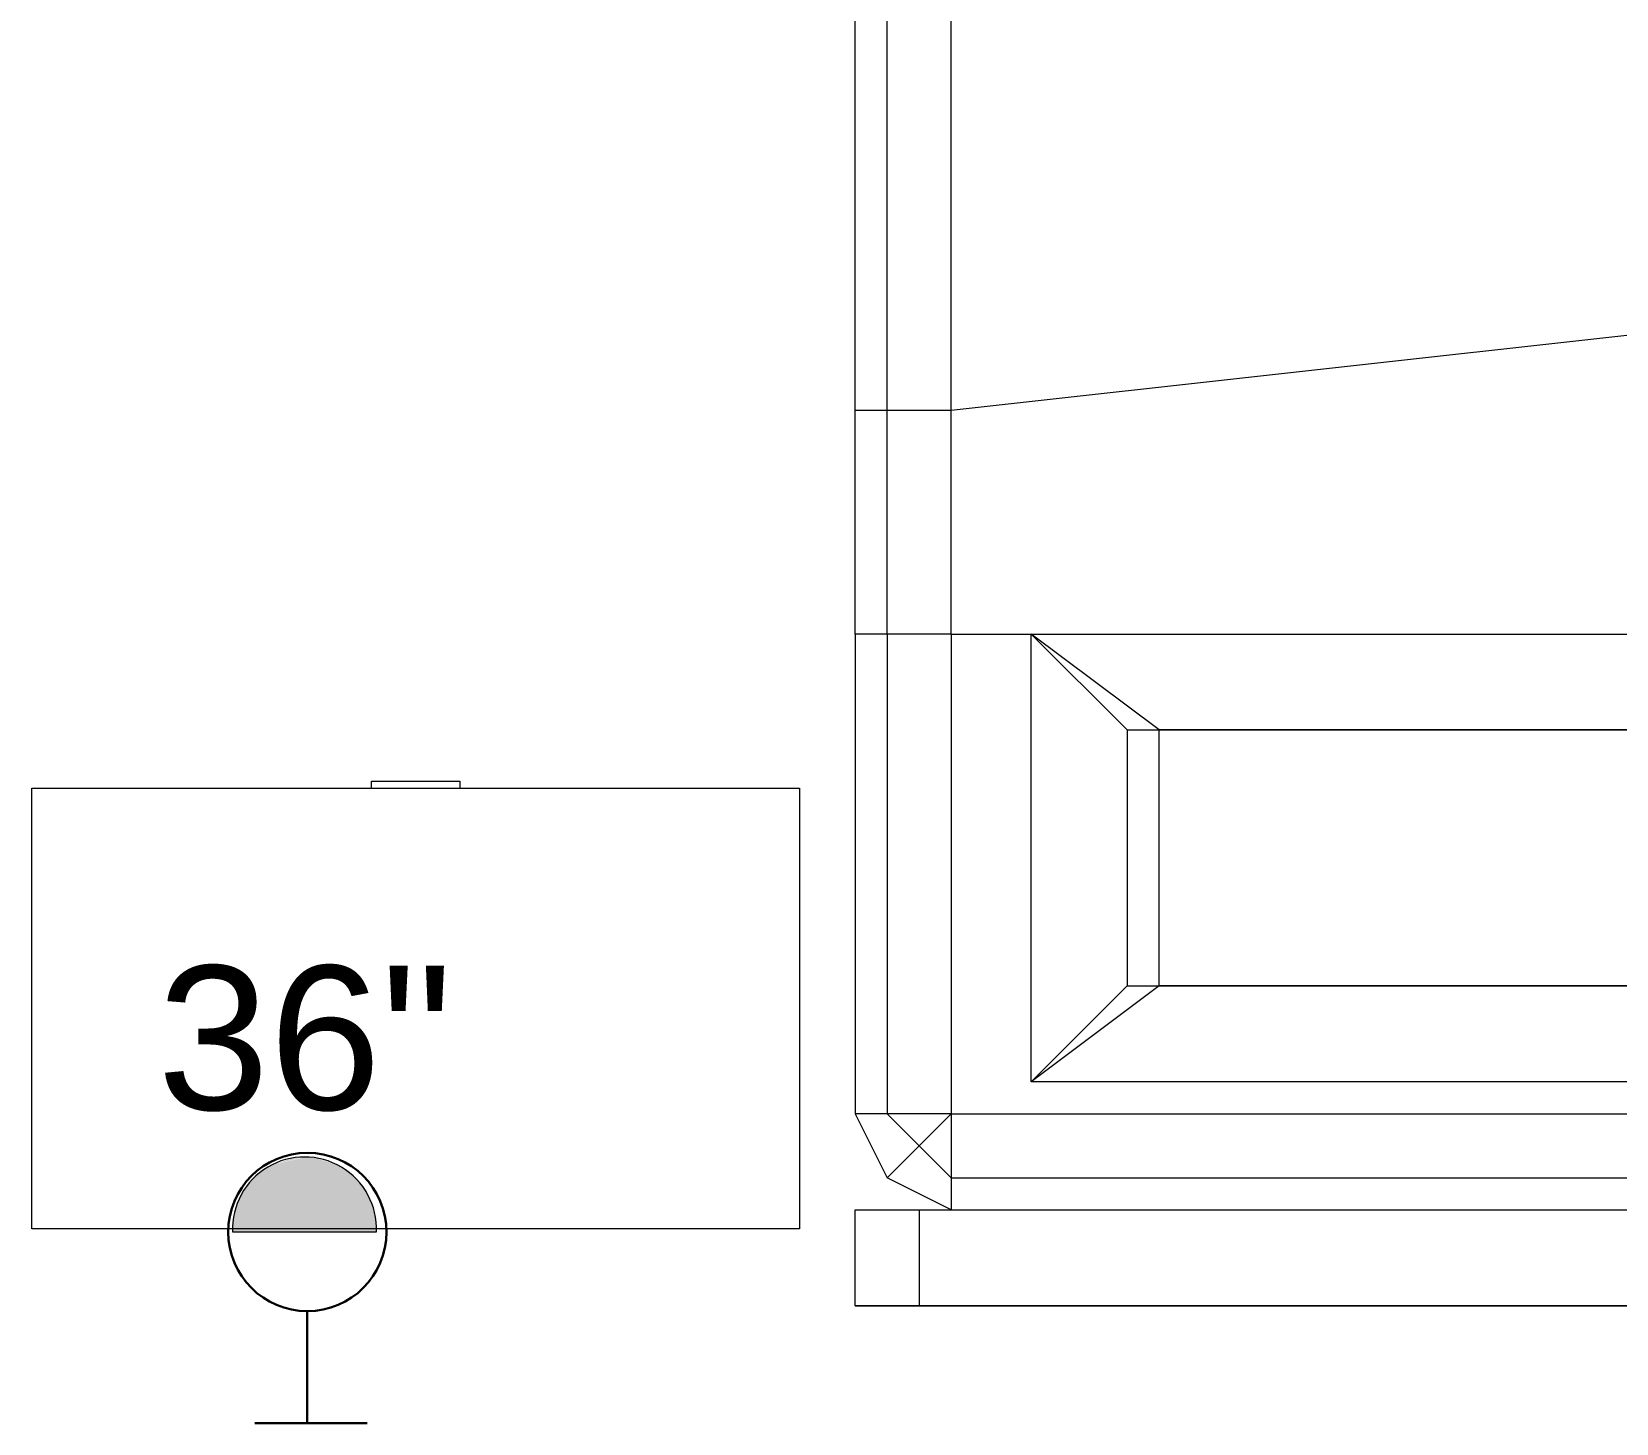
# Model space of a CAD drawing. Header units: inches. Extents: x -4688 to 1542, y -3558 to 978.
# Drawn here: x -1003.8 to -954.27, y 601.98 to 645.48 of the extents above; entities that cross this region are included whole.
import ezdxf

# ---------------------------------------------------------------- set-up
doc = ezdxf.new("R2010")
doc.units = ezdxf.units.IN
doc.header["$MEASUREMENT"] = 0
for name, color, linetype, lineweight in [('A-ANNO-NOTE', 131, 'Continuous', 40), ('G-IMPT', 8, 'Continuous', 9), ('I-FURN', 30, 'Continuous', 9)]:
    doc.layers.add(name, color=color, linetype=linetype, lineweight=lineweight)
doc.styles.add('Swis721 Lt BT', font='swissl.ttf', dxfattribs={"height": 4.5})

# ---------------------------------------------------------------- blocks, each defined once
blk = doc.blocks.new('Bed_761 - 12ZBED05_dwg-6542241-1st Floor Power _ Signal')
at = {"layer": 'G-IMPT'}
for p, q in [((0, 78), (0, 0)), ((0, 78), (3, 78)), ((0, 76), (0, 78)), ((0, 78), (0, 76)), ((0, 0), (0, 78)), ((0, 0), (0, 78)), ((0, 78), (3, 78)), ((0, 78), (3, 78)), ((0, 78), (3, 78)), ((3, 78), (3, 0)), ((3, 78), (3, 75)), ((3, 78), (3, 76)), ((3, 78), (3, 76)), ((3, 78), (3, 0)), ((6, 78), (4, 77)), ((6, 78), (4, 77)), ((21, 78), (6, 78)), ((21, 78), (6, 78)), ((6, 77), (6, 78)), ((21, 78), (28, 78)), ((21, 78), (28, 78)), ((21, 77), (21, 78)), ((28, 78), (84, 78)), ((28, 78), (84, 78)), ((28, 78), (28, 77)), ((3, 75), (4, 77)), ((3, 75), (4, 77)), ((5, 76), (4, 77)), ((6, 77), (5, 76)), ((6, 75), (6, 77)), ((21, 77), (6, 77)), ((21, 75), (21, 77)), ((21, 77), (28, 77)), ((28, 77), (28, 75)), ((28, 77), (84, 77)), ((3, 76), (0, 76)), ((3, 76), (0, 76)), ((4, 75), (5, 76)), ((6, 75), (5, 76)), ((3, 75), (3, 3)), ((3, 75), (3, 3)), ((4, 75), (3, 75)), ((3, 75), (3, 3)), ((6, 75), (4, 75)), ((4, 75), (4, 3)), ((21, 75), (6, 75)), ((6, 75), (6, 3)), ((21, 75), (21, 72.5)), ((21, 75), (28, 75)), ((28, 75), (36, 3)), ((28, 75), (84, 75)), ((7, 42.5), (7, 72.5)), ((7, 72.5), (21, 72.5)), ((7, 72.5), (10, 69.5)), ((10, 68.5), (7, 72.5)), ((21, 72.5), (18, 69.5)), ((18, 68.5), (21, 72.5)), ((21, 72.5), (21, 42.5)), ((21, 72.5), (21, 42.5)), ((10, 69.5), (10, 68.5)), ((18, 69.5), (10, 69.5)), ((18, 69.5), (18, 68.5)), ((10, 68.5), (10, 46.5)), ((10, 46.5), (10, 68.5)), ((10, 68.5), (18, 68.5)), ((18, 68.5), (18, 46.5)), ((18, 46.5), (18, 68.5))]:
    blk.add_line(p, q, dxfattribs=at)
blk = doc.blocks.new('Bed_761 - Bed_761-6542247-1st Floor Power _ Signal')
blk.add_blockref('Bed_761 - 12ZBED05_dwg-6542241-1st Floor Power _ Signal', (0, 0))
blk = doc.blocks.new('Bed_Side_Table_5122 - T-4-6544723-1st Floor Power _ Signal')
at = {"layer": 'I-FURN'}
for p, q in [((-1.378, 10), (1.378, 10)), ((-1.378, 9.787), (-1.378, 10)), ((1.378, 10), (1.378, 9.787)), ((-12, 9.787), (-1.378, 9.787)), ((-12, -3.992), (-12, 9.787)), ((-1.378, 9.787), (1.378, 9.787)), ((1.378, 9.787), (12, 9.787)), ((12, 9.787), (12, -3.992)), ((12, -3.992), (-12, -3.992))]:
    blk.add_line(p, q, dxfattribs=at)

msp = doc.modelspace()

# ---------------------------------------------------------------- hatches: boundary and pattern name
at = {"layer": 'A-ANNO-NOTE', "lineweight": 9}
for points in [[(-996.306, 610.052), (-995.31, 610.304), (-995.627, 610.276)], [(-994.164, 610.014), (-995.23, 610.304), (-996.306, 610.052)], [(-994.164, 610.014), (-994.913, 610.276), (-995.23, 610.304)], [(-994.164, 610.014), (-994.603, 610.203), (-994.834, 610.262)], [(-994.164, 610.014), (-994.306, 610.088), (-994.603, 610.203)], [(-997.472, 608.517), (-996.764, 609.737), (-997.325, 608.971)], [(-997.472, 608.517), (-993.068, 608.517), (-996.764, 609.737)], [(-997.325, 608.971), (-996.764, 609.737), (-997.085, 609.384)], [(-996.764, 609.737), (-994.164, 610.014), (-996.306, 610.052)], [(-996.764, 609.737), (-993.836, 609.789), (-994.164, 610.014)], [(-993.068, 608.517), (-993.836, 609.789), (-996.764, 609.737)], [(-993.068, 608.517), (-993.215, 608.971), (-993.836, 609.789)], [(-993.215, 608.971), (-993.553, 609.509), (-993.836, 609.789)], [(-993.215, 608.971), (-993.324, 609.184), (-993.553, 609.509)], [(-993.324, 609.184), (-993.365, 609.252), (-993.553, 609.509)], [(-993.068, 608.517), (-993.086, 608.594), (-993.215, 608.971)], [(-997.518, 607.962), (-993.068, 608.517), (-997.472, 608.517)], [(-993.022, 607.962), (-993.068, 608.517), (-997.518, 607.962)], [(-993.02, 608.042), (-993.025, 608.201), (-993.068, 608.517)], [(-993.022, 607.962), (-993.02, 608.042), (-993.068, 608.517)]]:
    msp.add_hatch(color=256, dxfattribs=at).paths.add_polyline_path(points, flags=0)

# ---------------------------------------------------------------- linework, layer by layer
msp.add_line((-997.518, 607.962), (-993.022, 607.962), dxfattribs=at)
at = {"layer": 'A-ANNO-NOTE', "lineweight": 30}
for p, q in [((-995.186, 601.981), (-995.186, 605.487)), ((-996.822, 601.981), (-993.316, 601.981))]:
    msp.add_line(p, q, dxfattribs=at)
msp.add_circle((-995.183, 607.962), 2.475, dxfattribs=at)
at = {"layer": 'A-ANNO-NOTE', "lineweight": 9}
msp.add_arc((-995.27, 608.055), 2.25, 357.6427, 182.3573, dxfattribs=at)

# ---------------------------------------------------------------- block references
at = {"layer": 'I-FURN', "rotation": 90.00000000000014}
msp.add_blockref('Bed_761 - Bed_761-6542247-1st Floor Power _ Signal', (-900.062, 605.654), dxfattribs=at)
at = {"layer": 'I-FURN'}
msp.add_blockref('Bed_Side_Table_5122 - T-4-6544723-1st Floor Power _ Signal', (-991.798, 612.052), dxfattribs=at)

# ---------------------------------------------------------------- texts
at = {"layer": 'A-ANNO-NOTE', "lineweight": 9, "insert": (-999.869, 616.283), "char_height": 4.5, "width": 10.302, "attachment_point": 1, "style": 'Swis721 Lt BT'}
msp.add_mtext('36"', dxfattribs=at)

doc.saveas('drawing.dxf')
